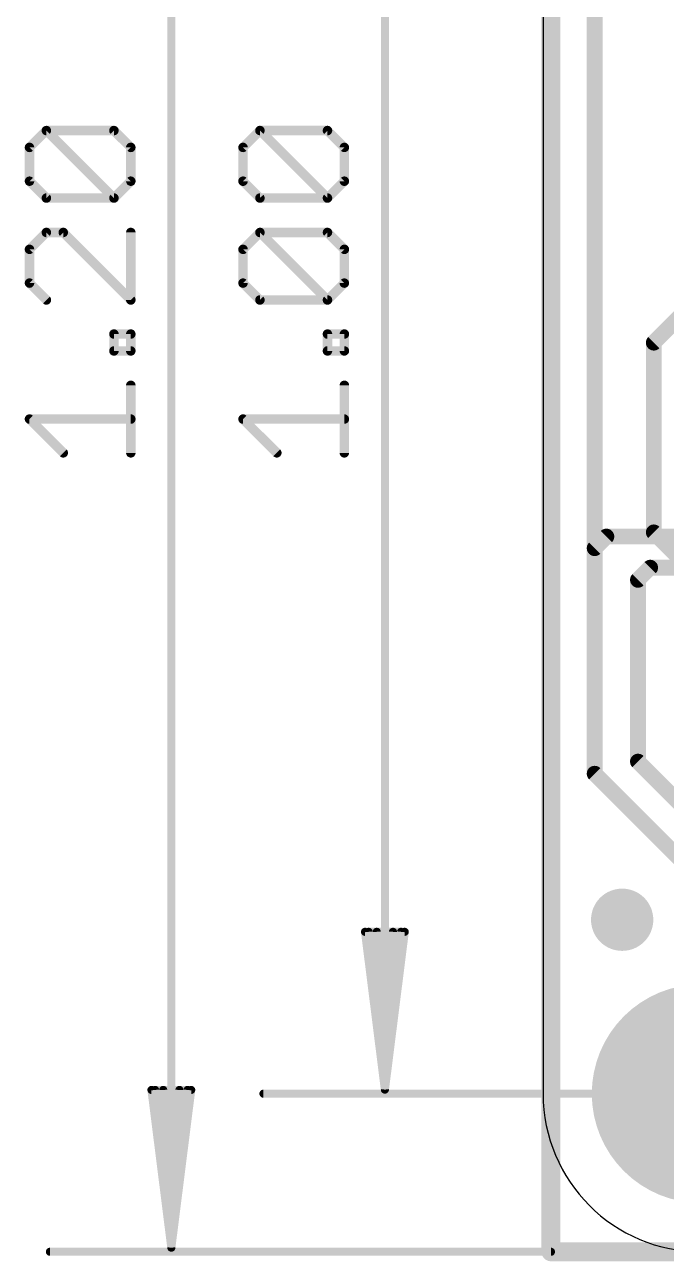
# Model space of a CAD drawing. Extents: x -8.3 to 43.2, y -5.3 to 37.1.
# Drawn here: x -8.32 to 1.98, y -0.15 to 19.71 of the extents above; entities that cross this region are included whole.
import ezdxf

# ---------------------------------------------------------------- set-up
doc = ezdxf.new("R2010")
doc.units = 0
for name, color, linetype in [('1', 12, 'CONTINUOUS'), ('16', 5, 'CONTINUOUS'), ('17', 110, 'CONTINUOUS'), ('20', 53, 'CONTINUOUS'), ('47', 253, 'CONTINUOUS')]:
    doc.layers.add(name, color=color, linetype=linetype)

# ---------------------------------------------------------------- blocks, each defined once
blk = doc.blocks.new('PIE')
at = {"const_width": 0.5}
blk.add_lwpolyline([(0, -0.25, 1), (0, 0.25, 1), (0, -0.25)], format="xyb", dxfattribs=at)
blk = doc.blocks.new('ROUNDP')
at = {"const_width": 0.5}
blk.add_lwpolyline([(0, -0.25, 1), (0, 0.25, 1), (0, -0.25)], format="xyb", dxfattribs=at)

msp = doc.modelspace()

# ---------------------------------------------------------------- linework, layer by layer
at = {"layer": '1'}
for points, const_width in [([(0.127, 0), (0.127, 30.48)], 0.3048), ([(0.829, 11.303), (0.829, 22.165)], 0.254), ([(0.829, 11.303), (1.016, 11.49)], 0.254), ([(1.016, 11.49), (6.107, 11.49)], 0.254), ([(0.829, 7.68), (0.829, 11.303)], 0.254), ([(1.719, 10.99), (1.524, 10.795)], 0.254), ([(6.107, 10.99), (1.719, 10.99)], 0.254), ([(1.524, 10.795), (1.524, 7.874)], 0.254), ([(1.524, 7.874), (2.921, 6.477)], 0.254), ([(0.829, 7.68), (3.302, 5.207)], 0.254), ([(36.83, 0), (0.127, 0)], 0.3048)]:
    msp.add_lwpolyline(points, dxfattribs=dict(at, const_width=const_width))
for points, const_width in [([(1.016, 11.5535, 1), (1.016, 11.4265)], 0.127), ([(1.0609, 11.4451, 1), (0.9711, 11.5349)], 0.127), ([(0.8925, 11.303, 1), (0.7655, 11.303)], 0.127), ([(0.7841, 11.3479, 1), (0.8739, 11.2581)], 0.127), ([(0.7655, 11.303, 1), (0.8925, 11.303)], 0.127), ([(1.719, 11.0535, 1), (1.719, 10.9265)], 0.127), ([(1.7639, 10.9451, 1), (1.6741, 11.0349)], 0.127), ([(1.5875, 10.795, 1), (1.4605, 10.795)], 0.127), ([(1.4791, 10.8399, 1), (1.5689, 10.7501)], 0.127), ([(1.5689, 7.9189, 1), (1.4791, 7.8291)], 0.127), ([(0.8739, 7.7249, 1), (0.7841, 7.6351)], 0.127), ([(1.4605, 7.874, 1), (1.5875, 7.874)], 0.127), ([(0.7655, 7.68, 1), (0.8925, 7.68)], 0.127), ([(0.127, 0.0762, 1), (0.127, -0.0762)], 0.1524), ([(0.0508, 0, 1), (0.2032, 0)], 0.1524)]:
    msp.add_lwpolyline(points, format="xyb", dxfattribs=dict(at, const_width=const_width))
at = {"layer": '16'}
for points, const_width in [([(0.127, 0), (0.127, 30.48)], 0.3048), ([(2.667, 15.494), (1.778, 14.605)], 0.254), ([(1.778, 11.557), (1.778, 14.605)], 0.254), ([(8.255, 5.08), (1.778, 11.557)], 0.254), ([(36.83, 0), (0.127, 0)], 0.3048)]:
    msp.add_lwpolyline(points, dxfattribs=dict(at, const_width=const_width))
for points, const_width in [([(1.8415, 14.605, 1), (1.7145, 14.605)], 0.127), ([(1.7331, 14.6499, 1), (1.8229, 14.5601)], 0.127), ([(1.8229, 11.6019, 1), (1.7331, 11.5121)], 0.127), ([(1.7145, 11.557, 1), (1.8415, 11.557)], 0.127), ([(0.127, 0.0762, 1), (0.127, -0.0762)], 0.1524), ([(0.0508, 0, 1), (0.2032, 0)], 0.1524)]:
    msp.add_lwpolyline(points, format="xyb", dxfattribs=dict(at, const_width=const_width))
at = {"layer": '20'}
msp.add_line((0, 27.94), (0, 2.54), dxfattribs=at)
msp.add_arc((2.54, 2.54), 2.54, 180, 270, dxfattribs=at)
at = {"layer": '47'}
for points, const_width in [([(-5.969, 0.065), (-5.969, 30.415)], 0.13), ([(-2.54, 2.605), (-2.54, 27.875)], 0.13), ([(-8.2467, 17.7412), (-7.9755, 18.0124)], 0.1524), ([(-7.9755, 18.0124), (-6.8909, 18.0124)], 0.1524), ([(-6.8909, 16.9277), (-7.9755, 18.0124)], 0.1524), ([(-6.8909, 18.0124), (-6.6197, 17.7412)], 0.1524), ([(-4.8177, 17.7412), (-4.5465, 18.0124)], 0.1524), ([(-4.5465, 18.0124), (-3.4619, 18.0124)], 0.1524), ([(-3.4619, 16.9277), (-4.5465, 18.0124)], 0.1524), ([(-3.4619, 18.0124), (-3.1907, 17.7412)], 0.1524), ([(-8.2467, 17.1989), (-8.2467, 17.7412)], 0.1524), ([(-6.6197, 17.7412), (-6.6197, 17.1989)], 0.1524), ([(-4.8177, 17.1989), (-4.8177, 17.7412)], 0.1524), ([(-3.1907, 17.7412), (-3.1907, 17.1989)], 0.1524), ([(-7.9755, 16.9277), (-8.2467, 17.1989)], 0.1524), ([(-6.6197, 17.1989), (-6.8909, 16.9277)], 0.1524), ([(-4.5465, 16.9277), (-4.8177, 17.1989)], 0.1524), ([(-3.1907, 17.1989), (-3.4619, 16.9277)], 0.1524), ([(-6.8909, 16.9277), (-7.9755, 16.9277)], 0.1524), ([(-3.4619, 16.9277), (-4.5465, 16.9277)], 0.1524), ([(-7.9755, 16.3752), (-8.2467, 16.104)], 0.1524), ([(-7.7044, 16.3752), (-7.9755, 16.3752)], 0.1524), ([(-6.6197, 15.2905), (-7.7044, 16.3752)], 0.1524), ([(-6.6197, 16.3752), (-6.6197, 15.2905)], 0.1524), ([(-4.8177, 16.104), (-4.5465, 16.3752)], 0.1524), ([(-4.5465, 16.3752), (-3.4619, 16.3752)], 0.1524), ([(-3.4619, 15.2905), (-4.5465, 16.3752)], 0.1524), ([(-3.4619, 16.3752), (-3.1907, 16.104)], 0.1524), ([(-8.2467, 16.104), (-8.2467, 15.5617)], 0.1524), ([(-4.8177, 15.5617), (-4.8177, 16.104)], 0.1524), ([(-3.1907, 16.104), (-3.1907, 15.5617)], 0.1524), ([(-8.2467, 15.5617), (-7.9755, 15.2905)], 0.1524), ([(-4.5465, 15.2905), (-4.8177, 15.5617)], 0.1524), ([(-3.1907, 15.5617), (-3.4619, 15.2905)], 0.1524), ([(-3.4619, 15.2905), (-4.5465, 15.2905)], 0.1524), ([(-6.8909, 14.472), (-6.8909, 14.7431)], 0.1524), ([(-6.8909, 14.7431), (-6.6197, 14.7431)], 0.1524), ([(-6.6197, 14.7431), (-6.6197, 14.472)], 0.1524), ([(-3.4619, 14.472), (-3.4619, 14.7431)], 0.1524), ([(-3.4619, 14.7431), (-3.1907, 14.7431)], 0.1524), ([(-3.1907, 14.7431), (-3.1907, 14.472)], 0.1524), ([(-6.6197, 14.472), (-6.8909, 14.472)], 0.1524), ([(-3.1907, 14.472), (-3.4619, 14.472)], 0.1524), ([(-6.6197, 12.8348), (-6.6197, 13.9195)], 0.1524), ([(-3.1907, 12.8348), (-3.1907, 13.9195)], 0.1524), ([(-7.7044, 12.8348), (-8.2467, 13.3771)], 0.1524), ([(-8.2467, 13.3771), (-6.6197, 13.3771)], 0.1524), ([(-4.2754, 12.8348), (-4.8177, 13.3771)], 0.1524), ([(-4.8177, 13.3771), (-3.1907, 13.3771)], 0.1524), ([(-2.54, 2.605), (-2.8592, 5.14)], 0.13), ([(-2.8592, 5.14), (-2.2208, 5.14)], 0.13), ([(-2.54, 2.605), (-2.8, 5.14)], 0.13), ([(-2.54, 2.605), (-2.67, 5.14)], 0.13), ([(-2.2208, 5.14), (-2.54, 2.605)], 0.13), ([(-2.41, 5.14), (-2.54, 2.605)], 0.13), ([(-2.28, 5.14), (-2.54, 2.605)], 0.13), ([(-5.969, 0.065), (-6.2882, 2.6)], 0.13), ([(-6.2882, 2.6), (-5.6498, 2.6)], 0.13), ([(-5.969, 0.065), (-6.229, 2.6)], 0.13), ([(-5.969, 0.065), (-6.099, 2.6)], 0.13), ([(-5.6498, 2.6), (-5.969, 0.065)], 0.13), ([(-5.839, 2.6), (-5.969, 0.065)], 0.13), ([(-5.709, 2.6), (-5.969, 0.065)], 0.13), ([(2.54, 2.54), (-4.49, 2.54)], 0.13), ([(0.127, 0), (-7.919, 0)], 0.13)]:
    msp.add_lwpolyline(points, dxfattribs=dict(at, const_width=const_width))
for points, const_width in [([(-7.9486, 18.0393, 1), (-8.0025, 17.9854)], 0.0762), ([(-7.9755, 18.0505, 1), (-7.9755, 17.9743)], 0.0762), ([(-7.9486, 17.9854, 1), (-8.0025, 18.0393)], 0.0762), ([(-6.8639, 18.0393, 1), (-6.9178, 17.9854)], 0.0762), ([(-6.8909, 17.9743, 1), (-6.8909, 18.0505)], 0.0762), ([(-4.5196, 18.0393, 1), (-4.5735, 17.9854)], 0.0762), ([(-4.5465, 18.0505, 1), (-4.5465, 17.9743)], 0.0762), ([(-4.5196, 17.9854, 1), (-4.5735, 18.0393)], 0.0762), ([(-3.4349, 18.0393, 1), (-3.4888, 17.9854)], 0.0762), ([(-3.4619, 17.9743, 1), (-3.4619, 18.0505)], 0.0762), ([(-8.2086, 17.7412, 1), (-8.2848, 17.7412)], 0.0762), ([(-8.2736, 17.7681, 1), (-8.2197, 17.7143)], 0.0762), ([(-6.5816, 17.7412, 1), (-6.6578, 17.7412)], 0.0762), ([(-6.6466, 17.7143, 1), (-6.5928, 17.7681)], 0.0762), ([(-4.7796, 17.7412, 1), (-4.8558, 17.7412)], 0.0762), ([(-4.8446, 17.7681, 1), (-4.7907, 17.7143)], 0.0762), ([(-3.1526, 17.7412, 1), (-3.2288, 17.7412)], 0.0762), ([(-3.2176, 17.7143, 1), (-3.1638, 17.7681)], 0.0762), ([(-8.2197, 17.2258, 1), (-8.2736, 17.1719)], 0.0762), ([(-8.2848, 17.1989, 1), (-8.2086, 17.1989)], 0.0762), ([(-6.6578, 17.1989, 1), (-6.5816, 17.1989)], 0.0762), ([(-6.5928, 17.1719, 1), (-6.6466, 17.2258)], 0.0762), ([(-4.7907, 17.2258, 1), (-4.8446, 17.1719)], 0.0762), ([(-4.8558, 17.1989, 1), (-4.7796, 17.1989)], 0.0762), ([(-3.2288, 17.1989, 1), (-3.1526, 17.1989)], 0.0762), ([(-3.1638, 17.1719, 1), (-3.2176, 17.2258)], 0.0762), ([(-7.9755, 16.9658, 1), (-7.9755, 16.8896)], 0.0762), ([(-8.0025, 16.9008, 1), (-7.9486, 16.9546)], 0.0762), ([(-6.9178, 16.9546, 1), (-6.8639, 16.9008)], 0.0762), ([(-6.9178, 16.9008, 1), (-6.8639, 16.9546)], 0.0762), ([(-6.8909, 16.8896, 1), (-6.8909, 16.9658)], 0.0762), ([(-4.5465, 16.9658, 1), (-4.5465, 16.8896)], 0.0762), ([(-4.5735, 16.9008, 1), (-4.5196, 16.9546)], 0.0762), ([(-3.4888, 16.9546, 1), (-3.4349, 16.9008)], 0.0762), ([(-3.4888, 16.9008, 1), (-3.4349, 16.9546)], 0.0762), ([(-3.4619, 16.8896, 1), (-3.4619, 16.9658)], 0.0762), ([(-7.9755, 16.4133, 1), (-7.9755, 16.3371)], 0.0762), ([(-7.9486, 16.3483, 1), (-8.0025, 16.4021)], 0.0762), ([(-7.6774, 16.4021, 1), (-7.7313, 16.3483)], 0.0762), ([(-7.7044, 16.3371, 1), (-7.7044, 16.4133)], 0.0762), ([(-6.5816, 16.3752, 1), (-6.6578, 16.3752)], 0.0762), ([(-4.5465, 16.4133, 1), (-4.5465, 16.3371)], 0.0762), ([(-4.5196, 16.4021, 1), (-4.5735, 16.3483)], 0.0762), ([(-4.5196, 16.3483, 1), (-4.5735, 16.4021)], 0.0762), ([(-3.4349, 16.4021, 1), (-3.4888, 16.3483)], 0.0762), ([(-3.4619, 16.3371, 1), (-3.4619, 16.4133)], 0.0762), ([(-8.2086, 16.104, 1), (-8.2848, 16.104)], 0.0762), ([(-8.2736, 16.131, 1), (-8.2197, 16.0771)], 0.0762), ([(-4.7796, 16.104, 1), (-4.8558, 16.104)], 0.0762), ([(-4.8446, 16.131, 1), (-4.7907, 16.0771)], 0.0762), ([(-3.1526, 16.104, 1), (-3.2288, 16.104)], 0.0762), ([(-3.2176, 16.0771, 1), (-3.1638, 16.131)], 0.0762), ([(-8.2848, 15.5617, 1), (-8.2086, 15.5617)], 0.0762), ([(-8.2197, 15.5886, 1), (-8.2736, 15.5348)], 0.0762), ([(-4.8558, 15.5617, 1), (-4.7796, 15.5617)], 0.0762), ([(-4.7907, 15.5886, 1), (-4.8446, 15.5348)], 0.0762), ([(-3.2288, 15.5617, 1), (-3.1526, 15.5617)], 0.0762), ([(-3.1638, 15.5348, 1), (-3.2176, 15.5886)], 0.0762), ([(-8.0025, 15.2636, 1), (-7.9486, 15.3175)], 0.0762), ([(-6.6578, 15.2905, 1), (-6.5816, 15.2905)], 0.0762), ([(-6.6466, 15.2636, 1), (-6.5928, 15.3175)], 0.0762), ([(-4.5465, 15.3286, 1), (-4.5465, 15.2524)], 0.0762), ([(-4.5735, 15.2636, 1), (-4.5196, 15.3175)], 0.0762), ([(-3.4888, 15.3175, 1), (-3.4349, 15.2636)], 0.0762), ([(-3.4888, 15.2636, 1), (-3.4349, 15.3175)], 0.0762), ([(-3.4619, 15.2524, 1), (-3.4619, 15.3286)], 0.0762), ([(-6.8528, 14.7431, 1), (-6.929, 14.7431)], 0.0762), ([(-6.8909, 14.7812, 1), (-6.8909, 14.705)], 0.0762), ([(-6.5816, 14.7431, 1), (-6.6578, 14.7431)], 0.0762), ([(-6.6197, 14.705, 1), (-6.6197, 14.7812)], 0.0762), ([(-3.4238, 14.7431, 1), (-3.5, 14.7431)], 0.0762), ([(-3.4619, 14.7812, 1), (-3.4619, 14.705)], 0.0762), ([(-3.1526, 14.7431, 1), (-3.2288, 14.7431)], 0.0762), ([(-3.1907, 14.705, 1), (-3.1907, 14.7812)], 0.0762), ([(-6.8909, 14.5101, 1), (-6.8909, 14.4339)], 0.0762), ([(-6.929, 14.472, 1), (-6.8528, 14.472)], 0.0762), ([(-6.6578, 14.472, 1), (-6.5816, 14.472)], 0.0762), ([(-6.6197, 14.4339, 1), (-6.6197, 14.5101)], 0.0762), ([(-3.4619, 14.5101, 1), (-3.4619, 14.4339)], 0.0762), ([(-3.5, 14.472, 1), (-3.4238, 14.472)], 0.0762), ([(-3.2288, 14.472, 1), (-3.1526, 14.472)], 0.0762), ([(-3.1907, 14.4339, 1), (-3.1907, 14.5101)], 0.0762), ([(-6.5816, 13.9195, 1), (-6.6578, 13.9195)], 0.0762), ([(-3.1526, 13.9195, 1), (-3.2288, 13.9195)], 0.0762), ([(-8.2197, 13.4041, 1), (-8.2736, 13.3502)], 0.0762), ([(-8.2467, 13.4152, 1), (-8.2467, 13.339)], 0.0762), ([(-6.6197, 13.339, 1), (-6.6197, 13.4152)], 0.0762), ([(-4.7907, 13.4041, 1), (-4.8446, 13.3502)], 0.0762), ([(-4.8177, 13.4152, 1), (-4.8177, 13.339)], 0.0762), ([(-3.1907, 13.339, 1), (-3.1907, 13.4152)], 0.0762), ([(-7.7313, 12.8079, 1), (-7.6774, 12.8618)], 0.0762), ([(-6.6578, 12.8348, 1), (-6.5816, 12.8348)], 0.0762), ([(-4.3023, 12.8079, 1), (-4.2484, 12.8618)], 0.0762), ([(-3.2288, 12.8348, 1), (-3.1526, 12.8348)], 0.0762), ([(-2.827, 5.1441, 1), (-2.8915, 5.1359)], 0.065), ([(-2.8592, 5.1725, 1), (-2.8592, 5.1075)], 0.065), ([(-2.7677, 5.1433, 1), (-2.8323, 5.1367)], 0.065), ([(-2.6375, 5.1417, 1), (-2.7025, 5.1383)], 0.065), ([(-2.3775, 5.1383, 1), (-2.4425, 5.1417)], 0.065), ([(-2.2477, 5.1367, 1), (-2.3123, 5.1433)], 0.065), ([(-2.1885, 5.1359, 1), (-2.253, 5.1441)], 0.065), ([(-2.2208, 5.1075, 1), (-2.2208, 5.1725)], 0.065), ([(-6.256, 2.6041, 1), (-6.3205, 2.5959)], 0.065), ([(-6.2882, 2.6325, 1), (-6.2882, 2.5675)], 0.065), ([(-6.1967, 2.6033, 1), (-6.2613, 2.5967)], 0.065), ([(-6.0665, 2.6017, 1), (-6.1315, 2.5983)], 0.065), ([(-5.8065, 2.5983, 1), (-5.8715, 2.6017)], 0.065), ([(-5.6767, 2.5967, 1), (-5.7413, 2.6033)], 0.065), ([(-5.6175, 2.5959, 1), (-5.682, 2.6041)], 0.065), ([(-5.6498, 2.5675, 1), (-5.6498, 2.6325)], 0.065), ([(-4.49, 2.5725, 1), (-4.49, 2.5075)], 0.065), ([(-2.5722, 2.6091, 1), (-2.5078, 2.6009)], 0.065), ([(-2.5723, 2.6083, 1), (-2.5077, 2.6017)], 0.065), ([(-2.5725, 2.6033, 1), (-2.5075, 2.6067)], 0.065), ([(-2.5725, 2.6067, 1), (-2.5075, 2.6033)], 0.065), ([(-2.5725, 2.605, 1), (-2.5075, 2.605)], 0.065), ([(-2.5723, 2.6017, 1), (-2.5077, 2.6083)], 0.065), ([(-2.5722, 2.6009, 1), (-2.5078, 2.6091)], 0.065), ([(-7.919, 0.0325, 1), (-7.919, -0.0325)], 0.065), ([(-6.0012, 0.0691, 1), (-5.9368, 0.0609)], 0.065), ([(-6.0013, 0.0683, 1), (-5.9367, 0.0617)], 0.065), ([(-6.0015, 0.0633, 1), (-5.9365, 0.0667)], 0.065), ([(-6.0015, 0.0667, 1), (-5.9365, 0.0633)], 0.065), ([(-6.0015, 0.065, 1), (-5.9365, 0.065)], 0.065), ([(-6.0013, 0.0617, 1), (-5.9367, 0.0683)], 0.065), ([(-6.0012, 0.0609, 1), (-5.9368, 0.0691)], 0.065), ([(0.127, -0.0325, 1), (0.127, 0.0325)], 0.065)]:
    msp.add_lwpolyline(points, format="xyb", dxfattribs=dict(at, const_width=const_width))

# ---------------------------------------------------------------- block references
at = {"layer": '1'}
msp.add_blockref('PIE', (1.27, 5.334), dxfattribs=at)
at = {"layer": '17', "xscale": 3.516, "yscale": 3.516, "rotation": 270}
msp.add_blockref('ROUNDP', (2.54, 2.54), dxfattribs=at)
msp.add_blockref('ROUNDP', (2.54, 2.54), dxfattribs=at)

doc.saveas('drawing.dxf')
